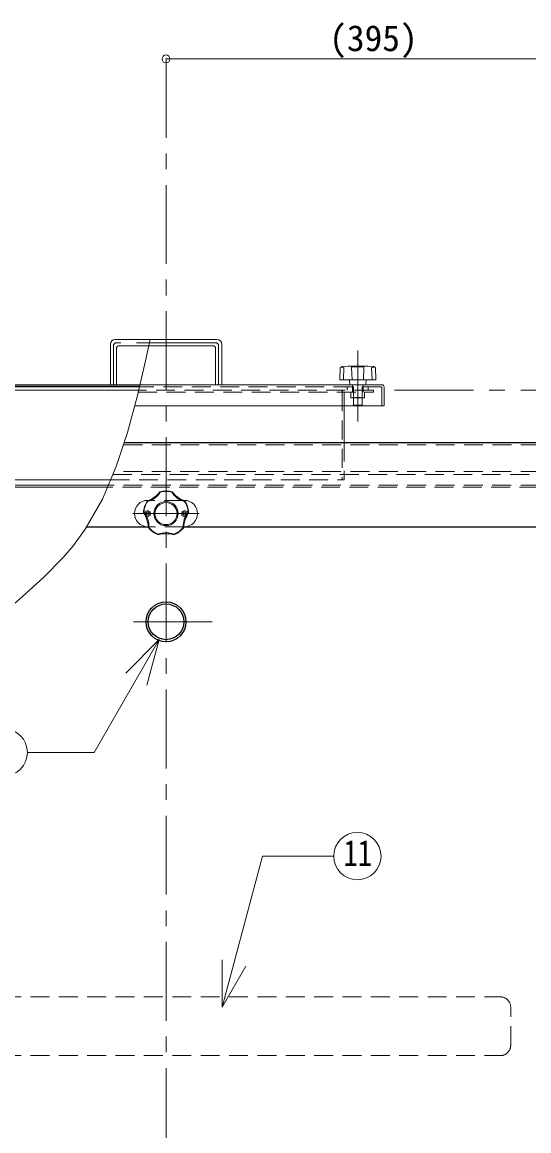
# Model space of a CAD drawing. Units: millimetres at full size, sheet at 1:15; details may follow other scales. Extents: x -3044 to 3031, y -2085 to 2130.
# Drawn here: x -143 to 339, y -1055 to -1 of the extents above; entities that cross this region are included whole.
import ezdxf
from ezdxf.enums import TextEntityAlignment as Align

# ---------------------------------------------------------------- set-up
doc = ezdxf.new("R2010")
doc.units = ezdxf.units.MM
doc.header["$LTSCALE"] = 15
doc.header["$PDMODE"] = 32
doc.header["$PDSIZE"] = 7.5
doc.linetypes.add('CHAIN1', pattern=[8, 5, -1, 1, -1])
doc.linetypes.add('DASHED1', pattern=[1.8, 1.2, -0.6])
doc.layers.add('0-0', color=7, linetype='Continuous', lineweight=18)
doc.styles.add('ＭＳ ゴシック', font='')
doc.styles.get('ＭＳ ゴシック').set_extended_font_data('MS Gothic')

msp = doc.modelspace()

# ---------------------------------------------------------------- linework, layer by layer
at = {"layer": '0-0', "color": 4, "linetype": 'CHAIN1', "lineweight": 9}
for p, q in [((-6.5, -35.46), (-6.5, -1559.96)), ((40.5, -305.46), (-53.5, -305.46)), ((-56.5, -308.46), (-56.5, -345.46)), ((43.5, -308.46), (43.5, -345.46)), ((176, -380.46), (176, -312.86)), ((211, -350.46), (988.5, -350.46)), ((-38, -467.96), (25, -467.96)), ((37.5, -570.96), (-50.5, -570.96))]:
    msp.add_line(p, q, dxfattribs=at)
at = {"layer": '0-0', "color": 4, "lineweight": 9}
for p, q in [((-6.5, -35.46), (388.5, -35.46)), ((-21.71, -302.46), (-55, -302.46)), ((-59.5, -306.96), (-59.5, -345.46)), ((-53.5, -309.96), (-53.5, -345.46)), ((-52, -308.46), (-23.01, -308.46)), ((-32.48, -350.46), (-176, -350.46)), ((163, -400.46), (163, -365.46)), ((-436.5, -440.96), (-61.37, -440.96)), ((-436.5, -442.96), (-62.23, -442.96)), ((-174, -435.96), (-59.22, -435.96))]:
    msp.add_line(p, q, dxfattribs=at)
at = {"layer": '0-0'}
for p, q in [((42, -302.46), (-21.71, -302.46)), ((-23.01, -308.46), (39, -308.46)), ((40.5, -309.96), (40.5, -345.46)), ((46.5, -306.96), (46.5, -345.46)), ((158.83, -340.24), (159.17, -329.73)), ((166.59, -327.87), (160.69, -328.18)), ((162.45, -340.66), (162.84, -329.02)), ((167.01, -327.86), (184.99, -327.86)), ((170.52, -340.66), (170.13, -329.02)), ((181.49, -340.66), (181.87, -329.02)), ((185.41, -327.87), (191.32, -328.18)), ((189.55, -340.66), (189.16, -329.02)), ((193.17, -340.24), (192.83, -329.73)), ((-31.33, -345.46), (199, -345.46)), ((192.77, -340.66), (159.23, -340.66)), ((168.37, -345.09), (168, -340.66)), ((183.63, -345.09), (184, -340.66)), ((201, -347.46), (201, -365.46)), ((201, -365.46), (-36.24, -365.46)), ((-24, -455.46), (-22.93, -455.46)), ((9.94, -455.46), (11, -455.46)), ((-13, -587.88), (-74.98, -695.24)), ((-13, -587.88), (-44.82, -619.7)), ((-13, -587.88), (-24.65, -631.35)), ((-138.41, -695.24), (-74.98, -695.24)), ((46.87, -937.67), (85.4, -793.87)), ((153.09, -793.87), (85.4, -793.87)), ((46.87, -937.67), (46.87, -892.67)), ((46.87, -937.67), (69.37, -898.7))]:
    msp.add_line(p, q, dxfattribs=at)
at = {"layer": '0-0', "color": 5, "lineweight": 25}
for p, q in [((-212, -345.46), (-31.33, -345.46)), ((-31.79, -347.46), (-211, -347.46)), ((-46.21, -400.46), (463, -400.46)), ((-82.07, -480.46), (-23.39, -480.46)), ((10.39, -480.46), (465, -480.46))]:
    msp.add_line(p, q, dxfattribs=at)
at = {"layer": '0-0', "color": 4, "linetype": 'DASHED1', "lineweight": 9}
for p, q in [((198, -347.46), (-31.79, -347.46)), ((166, -347.46), (166, -350.46)), ((171, -352.46), (171, -345.46)), ((172, -364.96), (172, -345.46)), ((180, -364.96), (180, -345.46)), ((181, -352.46), (181, -345.46)), ((186, -347.46), (186, -350.46)), ((-32.94, -352.46), (191, -352.46)), ((191, -350.46), (-32.48, -350.46)), ((161, -352.46), (161, -435.96)), ((163, -353.46), (163, -365.46)), ((169.5, -352.76), (169.5, -357.46)), ((169.75, -357.96), (169.5, -357.46)), ((176, -352.76), (176, -357.46)), ((182.5, -352.76), (182.5, -357.46)), ((191, -350.46), (191, -352.46)), ((199, -348.46), (199, -365.46)), ((172, -364.96), (172.5, -365.46)), ((172, -364.96), (180, -364.96)), ((179.5, -365.46), (180, -364.96)), ((163, -400.46), (163, -435.96)), ((-59.22, -435.96), (163, -435.96)), ((9.94, -455.46), (-22.93, -455.46)), ((-26.5, -466.21), (-24, -464.96)), ((-26.5, -466.21), (-26.5, -469.71)), ((-24, -470.96), (-26.5, -469.71)), ((-24, -464.96), (-21.5, -466.21)), ((-21.5, -469.71), (-24, -470.96)), ((-21.5, -466.21), (-21.5, -469.71)), ((11, -464.96), (8.5, -466.21)), ((8.5, -466.21), (8.5, -469.71)), ((8.5, -469.71), (11, -470.96)), ((13.5, -466.21), (11, -464.96)), ((11, -470.96), (13.5, -469.71)), ((13.5, -466.21), (13.5, -469.71))]:
    msp.add_line(p, q, dxfattribs=at)
at = {"layer": '0-0', "linetype": 'DASHED1'}
for p, q in [((-46.88, -402.46), (462, -402.46)), ((-57.07, -430.96), (460, -430.96)), ((457, -427.96), (-55.78, -427.96)), ((456, -442.96), (-62.23, -442.96)), ((457, -440.96), (-61.37, -440.96)), ((10.39, -480.46), (-23.39, -480.46)), ((-324.5, -927.71), (311.5, -927.71)), ((321.5, -973.71), (321.5, -937.71)), ((-324.5, -983.71), (311.5, -983.71))]:
    msp.add_line(p, q, dxfattribs=at)
at = {"layer": '0-0'}
msp.add_lwpolyline([(-21.71, -302.46), (-26.08, -322.61), (-34.01, -357.08), (-43.02, -390.82), (-53.8, -423.33), (-67.04, -454.16), (-83.43, -482.84), (-94.65, -498.3), (-104.53, -509.92), (-123.2, -528.88), (-143.19, -547.03), (-163.64, -565.02)], dxfattribs=at)
at = {"layer": '0-0', "color": 4, "linetype": 'DASHED1', "lineweight": 9}
msp.add_lwpolyline([(169.75, -357.96), (182.25, -357.96), (182.5, -357.46)], dxfattribs=at)
at = {"layer": '0-0', "color": 4, "lineweight": 9}
msp.add_circle((-6.5, -467.96), 11.5, dxfattribs=at)
at = {"layer": '0-0'}
for centre, radius in [((-6.5, -467.96), 10.5), ((-160.91, -695.24), 22.5), ((175.59, -793.87), 22.5)]:
    msp.add_circle(centre, radius, dxfattribs=at)
at = {"layer": '0-0', "color": 4, "linetype": 'DASHED1', "lineweight": 9}
for centre in [(-24, -467.96), (11, -467.96)]:
    msp.add_circle(centre, 1.5, dxfattribs=at)
at = {"layer": '0-0', "color": 5, "lineweight": 25}
for radius in [19, 17]:
    msp.add_circle((-6.5, -570.96), radius, dxfattribs=at)
at = {"layer": '0-0', "color": 4, "lineweight": 9}
for centre, radius in [((-55, -306.96), 4.5), ((-52, -309.96), 1.5)]:
    msp.add_arc(centre, radius, 90, 180, dxfattribs=at)
at = {"layer": '0-0', "color": 4, "linetype": 'CHAIN1', "lineweight": 9}
for centre, start, end in [((-53.5, -308.46), 90, 180), ((40.5, -308.46), 0, 90)]:
    msp.add_arc(centre, 3, start, end, dxfattribs=at)
at = {"layer": '0-0'}
for centre, radius, start, end in [((42, -306.96), 4.5, 0, 90), ((39, -309.96), 1.5, 0, 90), ((160.77, -329.78), 1.6, 93.01913, 178.15415), ((160.4, -330.31), 1.66, 93.02757, 128.73305), ((160.46, -336.62), 7.97, 72.62002, 91.09064), ((167.01, -335.86), 8, 90, 93.01913), ((170.53, -329.01), 0.4, 97.29873, 181.90915), ((176, -371.73), 43.47, 82.70127, 97.29873), ((181.47, -329.01), 0.4, 358.09085, 82.70127), ((184.99, -335.86), 8, 86.98087, 90), ((191.54, -336.62), 7.97, 88.90936, 107.37998), ((191.23, -329.78), 1.6, 1.84585, 86.98087), ((191.61, -330.31), 1.66, 51.26695, 86.97243), ((159.23, -340.26), 0.4, 178.15415, 270), ((168.77, -345.06), 0.4, 184.76364, 270), ((183.23, -345.06), 0.4, 270, 355.23636), ((192.77, -340.26), 0.4, 270, 1.84585), ((199, -347.46), 2, 0, 90), ((-35.34, -428.26), 29.89, 291.41115, 320.58885), ((-28.25, -438.02), 18.83, 283.0119, 328.9881), ((-6.5, -467.96), 21.5, 74.5, 105.5), ((-6.5, -467.96), 21, 74.5, 105.5), ((15.25, -438.02), 18.83, 211.0119, 256.9881), ((22.34, -428.26), 29.89, 219.41115, 248.58885), ((-24, -467.96), 12.5, 90, 270), ((-6.5, -467.96), 21.5, 146.5, 177.5), ((-6.5, -467.96), 21, 146.5, 177.5), ((11, -467.96), 12.5, 270, 90), ((-6.5, -467.96), 21, 2.5, 33.5), ((-6.5, -467.96), 21.5, 2.5, 33.5), ((-53.16, -483.12), 29.89, 3.41115, 32.58885), ((-41.69, -479.39), 18.83, 355.0119, 40.9881), ((28.7, -479.39), 18.83, 139.0119, 184.9881), ((40.17, -483.12), 29.89, 147.41115, 176.58885), ((-6.5, -467.96), 21.5, 218.5, 249.5), ((-6.5, -467.96), 21, 218.5, 249.5), ((-6.5, -467.96), 21, 290.5, 321.5), ((-6.5, -467.96), 21.5, 290.5, 321.5), ((-6.5, -517.02), 29.89, 75.41115, 104.58885), ((-6.5, -504.96), 18.83, 67.0119, 112.9881)]:
    msp.add_arc(centre, radius, start, end, dxfattribs=at)
at = {"layer": '0-0', "color": 4, "linetype": 'DASHED1', "lineweight": 9}
for centre, radius, start, end in [((198, -348.46), 1, 0, 90), ((163, -352.46), 2, 90, 180), ((164, -353.46), 1, 90, 180), ((169.8, -352.76), 0.3, 90, 180), ((165.82, -269.51), 88.54, 272.54473, 276.60311), ((175.7, -352.76), 0.3, 0, 90), ((176.3, -352.76), 0.3, 90, 180), ((186.18, -269.51), 88.54, 263.39689, 267.45527), ((182.2, -352.76), 0.3, 0, 90)]:
    msp.add_arc(centre, radius, start, end, dxfattribs=at)
at = {"layer": '0-0', "linetype": 'DASHED1'}
for centre, start, end in [((311.5, -937.71), 0, 90), ((311.5, -973.71), 270, 0)]:
    msp.add_arc(centre, 10, start, end, dxfattribs=at)
at = {"layer": '0-0', "color": 1}
msp.add_point((-6.5, -35.46), dxfattribs=at)

# ---------------------------------------------------------------- texts
at = {"layer": '0-0', "style": 'ＭＳ ゴシック'}
msp.add_text('(395)', height=24.74, dxfattribs=at).set_placement((148.81, -35.46), align=Align.BOTTOM_LEFT)
at = {"layer": '0-0', "style": 'ＭＳ ゴシック', "width": 0.8}
msp.add_text('11', height=24.74, dxfattribs=at).set_placement((162.46, -810.75), align=Align.BOTTOM_LEFT)

doc.saveas('drawing.dxf')
